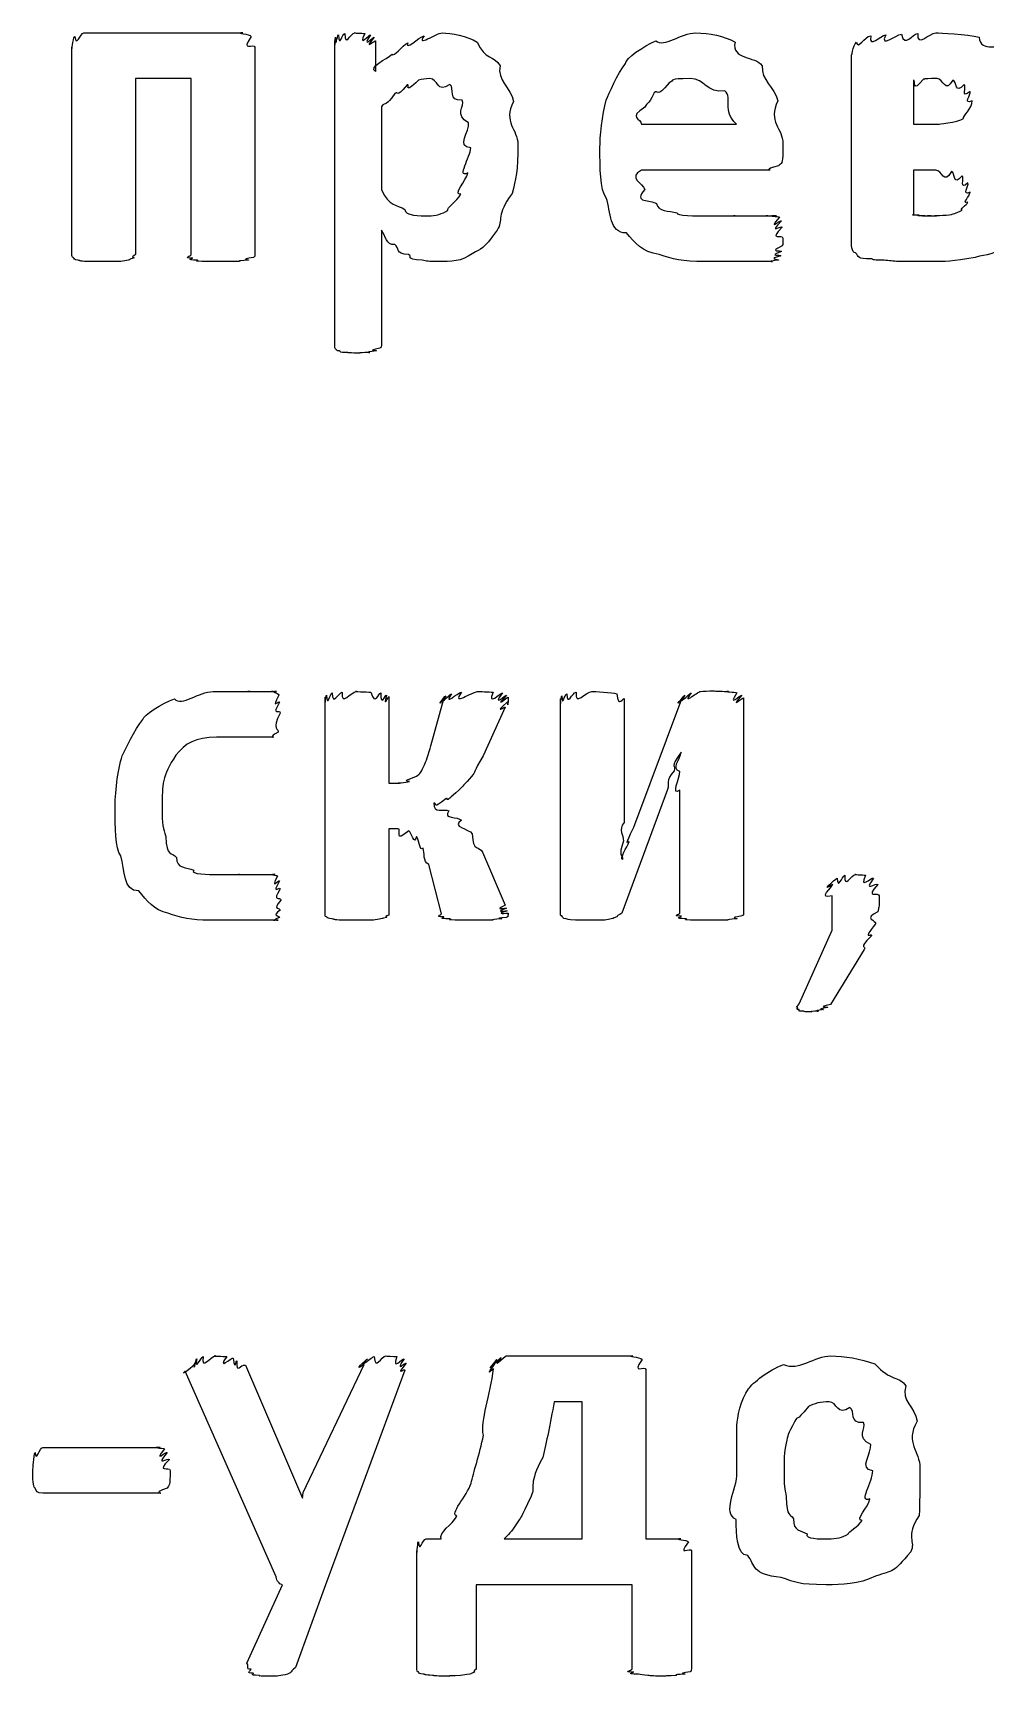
# Model space of a CAD drawing. Header units: millimetres. Extents: x 25 to 190, y 204 to 253.
# Drawn here: x 80.96 to 88.3, y 229.16 to 241.83 of the extents above; entities that cross this region are included whole.
import ezdxf

# ---------------------------------------------------------------- set-up
doc = ezdxf.new("R2010")
doc.units = ezdxf.units.MM
doc.layers.get('0').update_dxf_attribs({"linetype": 'CONTINUOUS'})

msp = doc.modelspace()

# ---------------------------------------------------------------- linework, layer by layer
at = {"color": 0}
for p, q in [((81.3523, 241.829), (82.5761, 241.829)), ((81.2588, 240.12), (81.2588, 241.719)), ((82.6699, 241.719), (82.6699, 240.12)), ((83.2873, 239.42), (83.2873, 241.768)), ((83.6013, 241.768), (83.6013, 241.531)), ((87.2698, 240.247), (87.2698, 241.647)), ((82.1792, 241.476), (81.7492, 241.476)), ((81.7492, 241.476), (81.7492, 240.12)), ((82.1792, 240.12), (82.1792, 241.476)), ((87.7492, 241.465), (87.7492, 241.124)), ((88.2015, 241.306), (88.2015, 241.306)), ((83.6454, 241.262), (83.6454, 240.622)), ((85.6506, 241.124), (86.3836, 241.124)), ((87.7492, 241.124), (87.9479, 241.124)), ((84.3347, 240.942), (84.3347, 240.942)), ((84.6984, 240.969), (84.6984, 240.969)), ((86.7421, 240.975), (86.7421, 240.914)), ((86.6373, 240.771), (85.6506, 240.771)), ((87.9203, 240.771), (87.7492, 240.771)), ((87.7492, 240.771), (87.7492, 240.429)), ((88.1849, 240.6), (88.1849, 240.6)), ((83.6454, 240.308), (83.6454, 239.42)), ((83.2115, 235.03), (83.2115, 236.706)), ((83.7022, 236.711), (83.7022, 236.044)), ((84.0274, 236.331), (84.1266, 236.694)), ((84.6007, 236.629), (84.4296, 236.254)), ((85.0265, 235.041), (85.0265, 236.694)), ((85.5169, 236.694), (85.5169, 235.741)), ((85.5998, 235.724), (85.9635, 236.694)), ((86.4376, 236.7), (86.4376, 235.041)), ((83.7022, 236.044), (83.7847, 236.044)), ((85.8531, 235.995), (85.5003, 235.041)), ((85.9469, 235.041), (85.9469, 235.989)), ((83.7738, 235.692), (83.7022, 235.692)), ((83.7022, 235.692), (83.7022, 235.024)), ((84.4243, 235.51), (84.6007, 235.102)), ((84.11, 235.035), (84.0109, 235.416)), ((82.871, 235.14), (82.871, 235.14)), ((87.1209, 234.909), (87.1209, 235.173)), ((87.4847, 235.173), (87.4847, 235.173)), ((84.6226, 235.03), (84.6226, 235.03)), ((86.8673, 234.341), (87.1209, 234.909)), ((87.3689, 234.76), (87.11, 234.335)), ((82.5969, 231.555), (83.0379, 230.529)), ((83.0432, 230.573), (83.512, 231.56)), ((84.6088, 231.626), (85.5846, 231.626)), ((85.6837, 231.521), (85.6837, 230.215)), ((82.834, 229.923), (82.1337, 231.51)), ((83.826, 231.516), (83.2143, 229.862)), ((85.193, 231.273), (84.9782, 231.273)), ((85.193, 230.215), (85.193, 231.273)), ((81.0355, 230.921), (81.9397, 230.921)), ((87.799, 230.761), (87.799, 230.761)), ((82.0166, 230.744), (82.0166, 230.744)), ((87.4353, 230.739), (87.4353, 230.739)), ((81.9397, 230.568), (81.0355, 230.568)), ((83.0379, 230.529), (83.0432, 230.573)), ((83.9914, 230.215), (84.1072, 230.215)), ((84.5922, 230.215), (85.193, 230.215)), ((85.6837, 230.215), (85.9536, 230.215)), ((83.9198, 229.217), (83.9198, 230.122)), ((86.0365, 230.122), (86.0365, 229.217)), ((82.6079, 229.256), (82.8834, 229.862)), ((83.2143, 229.862), (82.9829, 229.223)), ((85.5789, 229.862), (84.3774, 229.862)), ((84.3774, 229.862), (84.3774, 229.212)), ((85.5789, 229.212), (85.5789, 229.862))]:
    msp.add_line(p, q, dxfattribs=at)
for points in [[(81.2588, 241.719), (81.2588, 241.675), (81.2655, 241.782), (81.2807, 241.802)], [(81.2807, 241.802), (81.292, 241.711), (81.3223, 241.829), (81.3523, 241.829)], [(82.5761, 241.829), (82.5183, 241.829), (82.6273, 241.82), (82.6424, 241.802)], [(82.6424, 241.802), (82.5514, 241.675), (82.6699, 241.755), (82.6699, 241.719)], [(83.2873, 241.768), (83.2873, 241.686), (83.2887, 241.792), (83.2926, 241.796)], [(83.2926, 241.796), (83.294, 241.697), (83.3039, 241.808), (83.3148, 241.813)], [(83.3148, 241.813), (83.3205, 241.708), (83.3452, 241.824), (83.3646, 241.824)], [(83.3646, 241.824), (83.3603, 241.711), (83.4111, 241.829), (83.4415, 241.829)], [(83.4415, 241.829), (83.4224, 241.829), (83.4993, 241.826), (83.5187, 241.824)], [(83.5187, 241.824), (83.4595, 241.708), (83.5519, 241.82), (83.5628, 241.813)], [(83.5628, 241.813), (83.4856, 241.697), (83.5865, 241.803), (83.5903, 241.796)], [(83.5903, 241.796), (83.4969, 241.682), (83.6013, 241.779), (83.6013, 241.768)], [(83.8496, 241.752), (83.8232, 241.686), (83.935, 241.796), (83.9763, 241.807)], [(83.9763, 241.807), (83.9075, 241.711), (84.0659, 241.829), (84.1142, 241.829)], [(84.1142, 241.829), (84.1802, 241.829), (84.3097, 241.804), (84.3841, 241.758)], [(85.761, 241.768), (85.827, 241.711), (85.955, 241.829), (86.0697, 241.829)], [(86.0697, 241.829), (86.1755, 241.829), (86.2873, 241.804), (86.3727, 241.758)], [(87.3083, 241.758), (87.3206, 241.693), (87.3704, 241.803), (87.4187, 241.807)], [(87.4187, 241.807), (87.4049, 241.7), (87.4931, 241.813), (87.5344, 241.813)], [(87.5344, 241.813), (87.4861, 241.704), (87.6141, 241.818), (87.6558, 241.818)], [(87.6558, 241.818), (87.6847, 241.708), (87.7383, 241.824), (87.7824, 241.824)], [(87.7824, 241.824), (87.7729, 241.711), (87.872, 241.829), (87.9203, 241.829)], [(87.9203, 241.829), (87.9493, 241.829), (88.1599, 241.818), (88.2565, 241.796)], [(88.2565, 241.796), (88.2579, 241.671), (88.4301, 241.749), (88.4936, 241.713)], [(83.6013, 241.531), (83.541, 241.565), (83.687, 241.627), (83.7283, 241.664)], [(83.7283, 241.664), (83.7392, 241.638), (83.808, 241.73), (83.8496, 241.752)], [(84.3841, 241.758), (84.4448, 241.62), (84.5164, 241.653), (84.5605, 241.576)], [(85.5292, 241.592), (85.5253, 241.631), (85.6686, 241.727), (85.761, 241.768)], [(86.3727, 241.758), (86.3452, 241.62), (86.5269, 241.653), (86.5822, 241.576)], [(87.2698, 241.647), (87.2698, 241.638), (87.2822, 241.731), (87.3083, 241.758)], [(84.5605, 241.576), (84.5358, 241.465), (84.6434, 241.406), (84.6653, 241.3)], [(85.3803, 241.311), (85.3997, 241.358), (85.4661, 241.515), (85.5292, 241.592)], [(86.5822, 241.576), (86.5724, 241.465), (86.6771, 241.408), (86.7033, 241.306)], [(83.844, 241.427), (83.7463, 241.311), (83.7833, 241.39), (83.7501, 241.361)], [(83.9322, 241.465), (83.8055, 241.344), (83.8729, 241.445), (83.844, 241.427)], [(84.0204, 241.476), (83.9819, 241.476), (83.9611, 241.472), (83.9322, 241.465)], [(84.1745, 241.432), (84.0726, 241.358), (84.0825, 241.476), (84.0204, 241.476)], [(84.2684, 241.311), (84.1541, 241.3), (84.2148, 241.402), (84.1745, 241.432)], [(85.8654, 241.443), (85.761, 241.318), (85.7829, 241.399), (85.7497, 241.366)], [(86.0256, 241.476), (85.8516, 241.476), (85.9123, 241.465), (85.8654, 241.443)], [(86.2954, 241.383), (86.1494, 241.358), (86.1466, 241.476), (86.0256, 241.476)], [(87.8265, 241.471), (87.7288, 241.355), (87.7715, 241.468), (87.7492, 241.465)], [(87.9313, 241.476), (87.7905, 241.476), (87.8597, 241.474), (87.8265, 241.471)], [(88.0526, 241.465), (87.9934, 241.358), (87.9782, 241.476), (87.9313, 241.476)], [(88.1408, 241.432), (88.0636, 241.344), (88.0883, 241.457), (88.0526, 241.465)], [(88.1849, 241.377), (88.1077, 241.314), (88.1627, 241.417), (88.1408, 241.432)], [(83.7501, 241.361), (83.6799, 241.256), (83.6814, 241.301), (83.6454, 241.262)], [(84.3181, 241.135), (84.2024, 241.197), (84.2931, 241.259), (84.2684, 241.311)], [(84.6653, 241.3), (84.5799, 241.137), (84.6984, 241.087), (84.6984, 240.969)], [(85.3309, 240.942), (85.3309, 241.02), (85.3475, 241.201), (85.3803, 241.311)], [(85.7497, 241.366), (85.6975, 241.256), (85.6961, 241.3), (85.6781, 241.256)], [(86.3836, 241.124), (86.2707, 241.234), (86.3575, 241.319), (86.2954, 241.383)], [(86.7033, 241.306), (86.6235, 241.142), (86.7421, 241.092), (86.7421, 240.975)], [(88.2015, 241.306), (88.1257, 241.27), (88.1959, 241.355), (88.1849, 241.377)], [(88.1352, 241.168), (88.1257, 241.186), (88.2015, 241.246), (88.2015, 241.306)], [(85.6781, 241.256), (85.543, 241.171), (85.6506, 241.171), (85.6506, 241.124)], [(87.9479, 241.124), (87.9203, 241.124), (88.0911, 241.137), (88.1352, 241.168)], [(84.3347, 240.942), (84.22, 240.95), (84.3291, 241.071), (84.3181, 241.135)], [(84.3125, 240.749), (84.22, 240.701), (84.3347, 240.876), (84.3347, 240.942)], [(84.6984, 240.969), (84.6984, 240.763), (84.6832, 240.702), (84.6543, 240.589)], [(85.3803, 240.556), (85.3309, 240.619), (85.3309, 240.794), (85.3309, 240.942)], [(86.7421, 240.914), (86.7421, 240.815), (86.7311, 240.826), (86.7089, 240.804)], [(85.6506, 240.771), (85.543, 240.716), (85.659, 240.666), (85.6781, 240.622)], [(86.7089, 240.804), (86.5794, 240.771), (86.662, 240.771), (86.6373, 240.771)], [(88.0413, 240.76), (87.9863, 240.652), (87.9669, 240.771), (87.9203, 240.771)], [(84.2574, 240.584), (84.1939, 240.579), (84.3015, 240.69), (84.3125, 240.749)], [(88.1242, 240.727), (88.0526, 240.639), (88.0745, 240.751), (88.0413, 240.76)], [(88.1683, 240.672), (88.0967, 240.608), (88.1461, 240.712), (88.1242, 240.727)], [(88.1849, 240.6), (88.1144, 240.568), (88.1793, 240.652), (88.1683, 240.672)], [(83.6454, 240.622), (83.7061, 240.487), (83.7681, 240.503), (83.8274, 240.468)], [(84.1583, 240.462), (84.1431, 240.476), (84.2313, 240.531), (84.2574, 240.584)], [(84.6543, 240.589), (84.5249, 240.421), (84.5894, 240.385), (84.5386, 240.308)], [(85.5349, 240.286), (85.3997, 240.286), (85.4163, 240.448), (85.3803, 240.556)], [(85.6781, 240.622), (85.5804, 240.513), (85.725, 240.545), (85.7663, 240.512)], [(88.1242, 240.462), (88.0967, 240.465), (88.1599, 240.501), (88.1683, 240.523)], [(88.1683, 240.523), (88.1144, 240.509), (88.1849, 240.57), (88.1849, 240.6)], [(83.8274, 240.468), (83.8232, 240.418), (83.9459, 240.418), (84.0094, 240.418)], [(84.0094, 240.418), (84.0617, 240.418), (84.1167, 240.432), (84.1583, 240.462)], [(85.7663, 240.512), (85.7786, 240.451), (85.8601, 240.458), (85.9261, 240.44)], [(85.9261, 240.44), (85.9109, 240.418), (86.0721, 240.418), (86.1688, 240.418)], [(86.1688, 240.418), (86.202, 240.418), (86.3134, 240.418), (86.3727, 240.418)], [(86.3727, 240.418), (86.3191, 240.418), (86.4803, 240.418), (86.5216, 240.418)], [(86.5216, 240.418), (86.5216, 240.418), (86.5999, 240.418), (86.6263, 240.418)], [(86.6263, 240.418), (86.5766, 240.418), (86.6771, 240.418), (86.6923, 240.418)], [(86.6923, 240.418), (86.6013, 240.418), (86.7103, 240.414), (86.7145, 240.407)], [(86.7145, 240.407), (86.6126, 240.289), (86.7269, 240.393), (86.7311, 240.38)], [(87.7492, 240.429), (87.7217, 240.425), (87.7782, 240.426), (87.7933, 240.424)], [(87.7933, 240.424), (87.7507, 240.421), (87.8223, 240.421), (87.8374, 240.418)], [(87.8374, 240.418), (87.7796, 240.418), (87.8664, 240.418), (87.8815, 240.418)], [(87.8815, 240.418), (87.8099, 240.418), (87.9105, 240.418), (87.9256, 240.418)], [(87.9256, 240.418), (87.8678, 240.418), (88.0085, 240.421), (88.0413, 240.429)], [(88.0413, 240.429), (88.0526, 240.432), (88.102, 240.447), (88.1242, 240.462)], [(83.7501, 240.198), (83.6799, 240.187), (83.6814, 240.266), (83.6454, 240.308)], [(84.5386, 240.308), (84.4229, 240.149), (84.4229, 240.17), (84.3456, 240.126)], [(85.7885, 240.12), (85.6534, 240.138), (85.6036, 240.211), (85.5349, 240.286)], [(86.7311, 240.38), (86.6207, 240.264), (86.7364, 240.352), (86.7364, 240.33)], [(86.7364, 240.33), (86.6235, 240.22), (86.7421, 240.28), (86.7421, 240.247)], [(83.8549, 240.12), (83.7501, 240.123), (83.7861, 240.167), (83.7501, 240.198)], [(86.7311, 240.143), (86.6165, 240.105), (86.7283, 240.12), (86.7255, 240.109)], [(86.7364, 240.187), (86.6207, 240.132), (86.7336, 240.156), (86.7311, 240.143)], [(86.7421, 240.247), (86.7421, 240.164), (86.7392, 240.205), (86.7364, 240.187)], [(87.303, 240.132), (87.2698, 240.134), (87.2698, 240.195), (87.2698, 240.247)], [(88.477, 240.203), (88.3613, 240.112), (88.3253, 240.123), (88.2234, 240.098)], [(81.2698, 240.098), (81.2588, 240.094), (81.2588, 240.112), (81.2588, 240.12)], [(81.3082, 240.076), (81.2726, 240.079), (81.2768, 240.09), (81.2698, 240.098)], [(81.3802, 240.065), (81.3096, 240.068), (81.3262, 240.072), (81.3082, 240.076)], [(81.5012, 240.065), (81.3717, 240.065), (81.413, 240.065), (81.3802, 240.065)], [(81.6169, 240.065), (81.5855, 240.065), (81.5481, 240.065), (81.5012, 240.065)], [(81.6942, 240.076), (81.6472, 240.068), (81.6501, 240.068), (81.6169, 240.065)], [(81.7383, 240.093), (81.6889, 240.079), (81.7164, 240.083), (81.6942, 240.076)], [(81.7492, 240.12), (81.7026, 240.09), (81.7453, 240.1), (81.7383, 240.093)], [(82.1902, 240.093), (82.1076, 240.09), (82.1792, 240.109), (82.1792, 240.12)], [(82.229, 240.076), (82.1214, 240.079), (82.1972, 240.089), (82.1902, 240.093)], [(82.3062, 240.065), (82.1588, 240.068), (82.247, 240.072), (82.229, 240.076)], [(82.4272, 240.065), (82.3419, 240.065), (82.339, 240.065), (82.3062, 240.065)], [(82.5429, 240.065), (82.4385, 240.065), (82.4742, 240.065), (82.4272, 240.065)], [(82.6202, 240.076), (82.5003, 240.068), (82.5761, 240.068), (82.5429, 240.065)], [(82.659, 240.098), (82.5377, 240.079), (82.6382, 240.083), (82.6202, 240.076)], [(82.6699, 240.12), (82.6699, 240.094), (82.6657, 240.105), (82.659, 240.098)], [(83.9597, 240.076), (83.8193, 240.083), (83.8909, 240.101), (83.8549, 240.12)], [(84.0811, 240.065), (84.0066, 240.065), (83.9957, 240.068), (83.9597, 240.076)], [(84.3456, 240.126), (84.2684, 240.065), (84.1802, 240.065), (84.0811, 240.065)], [(86.1356, 240.065), (85.9702, 240.065), (85.8876, 240.083), (85.7885, 240.12)], [(86.3505, 240.065), (86.1797, 240.065), (86.2129, 240.065), (86.1356, 240.065)], [(86.5269, 240.065), (86.4291, 240.065), (86.4168, 240.065), (86.3505, 240.065)], [(86.6539, 240.065), (86.5325, 240.065), (86.578, 240.065), (86.5269, 240.065)], [(86.7089, 240.076), (86.5988, 240.065), (86.687, 240.065), (86.6539, 240.065)], [(86.7255, 240.109), (86.6098, 240.083), (86.716, 240.087), (86.7089, 240.076)], [(87.4187, 240.087), (87.3167, 240.083), (87.3277, 240.105), (87.303, 240.132)], [(87.5235, 240.076), (87.4049, 240.076), (87.4543, 240.083), (87.4187, 240.087)], [(87.6335, 240.065), (87.5923, 240.068), (87.5591, 240.072), (87.5235, 240.076)], [(87.7492, 240.065), (87.6695, 240.065), (87.6734, 240.065), (87.6335, 240.065)], [(87.8706, 240.065), (87.7464, 240.065), (87.7895, 240.065), (87.7492, 240.065)], [(88.2234, 240.098), (88.0413, 240.065), (88.0057, 240.065), (87.8706, 240.065)], [(83.2926, 239.393), (83.2873, 239.39), (83.2873, 239.409), (83.2873, 239.42)], [(83.3205, 239.376), (83.2982, 239.375), (83.2997, 239.386), (83.2926, 239.393)], [(83.3755, 239.365), (83.3229, 239.364), (83.3342, 239.369), (83.3205, 239.376)], [(83.6069, 239.376), (83.4884, 239.364), (83.5766, 239.365), (83.5519, 239.365)], [(83.6344, 239.398), (83.5145, 239.375), (83.6207, 239.381), (83.6069, 239.376)], [(83.6454, 239.42), (83.6429, 239.393), (83.6415, 239.407), (83.6344, 239.398)], [(83.4637, 239.36), (83.3713, 239.36), (83.4002, 239.363), (83.3755, 239.365)], [(83.5519, 239.365), (83.4415, 239.36), (83.4993, 239.36), (83.4637, 239.36)], [(82.0498, 236.694), (82.1062, 236.631), (82.2399, 236.75), (82.3475, 236.75)], [(82.3475, 236.75), (82.3817, 236.75), (82.448, 236.75), (82.4964, 236.75)], [(82.4964, 236.75), (82.4812, 236.75), (82.5927, 236.75), (82.634, 236.75)], [(82.634, 236.75), (82.5623, 236.75), (82.7112, 236.75), (82.7444, 236.75)], [(82.7444, 236.75), (82.7458, 236.75), (82.7994, 236.75), (82.8104, 236.75)], [(82.8104, 236.75), (82.7719, 236.75), (82.834, 236.75), (82.8379, 236.75)], [(82.8379, 236.75), (82.7828, 236.75), (82.8506, 236.74), (82.8544, 236.722)], [(82.8544, 236.722), (82.7899, 236.598), (82.8601, 236.689), (82.8601, 236.667)], [(83.2115, 236.706), (83.2115, 236.609), (83.2143, 236.718), (83.2224, 236.722)], [(83.2224, 236.722), (83.2294, 236.62), (83.2474, 236.735), (83.2665, 236.739)], [(83.2665, 236.739), (83.2693, 236.629), (83.3134, 236.744), (83.3438, 236.744)], [(83.3438, 236.744), (83.3328, 236.631), (83.4125, 236.75), (83.4542, 236.75)], [(83.4542, 236.75), (83.4168, 236.75), (83.5339, 236.747), (83.5642, 236.744)], [(83.5642, 236.744), (83.5974, 236.629), (83.6221, 236.741), (83.6415, 236.739)], [(83.6415, 236.739), (83.6373, 236.62), (83.6771, 236.729), (83.6856, 236.722)], [(83.6856, 236.722), (83.6553, 236.609), (83.7022, 236.714), (83.7022, 236.711)], [(84.1266, 236.694), (84.0564, 236.606), (84.1319, 236.712), (84.1431, 236.717)], [(84.1431, 236.717), (84.0782, 236.618), (84.1678, 236.729), (84.1872, 236.733)], [(84.1872, 236.733), (84.1181, 236.629), (84.2338, 236.744), (84.2641, 236.744)], [(84.2641, 236.744), (84.1816, 236.631), (84.3414, 236.75), (84.3964, 236.75)], [(84.3964, 236.75), (84.3979, 236.75), (84.4765, 236.747), (84.5069, 236.744)], [(84.5069, 236.744), (84.4599, 236.629), (84.5633, 236.741), (84.5785, 236.739)], [(84.5785, 236.739), (84.4931, 236.62), (84.6074, 236.729), (84.6116, 236.722)], [(84.6116, 236.722), (84.504, 236.609), (84.6226, 236.712), (84.6226, 236.706)], [(85.0265, 236.694), (85.0265, 236.602), (85.029, 236.708), (85.0374, 236.717)], [(85.0374, 236.717), (85.0403, 236.618), (85.0565, 236.729), (85.0759, 236.733)], [(85.0759, 236.733), (85.0773, 236.629), (85.1172, 236.744), (85.1475, 236.744)], [(85.1475, 236.744), (85.1394, 236.631), (85.2205, 236.75), (85.2689, 236.75)], [(85.2689, 236.75), (85.2826, 236.75), (85.4287, 236.744), (85.4618, 236.733)], [(85.4618, 236.733), (85.4699, 236.613), (85.5169, 236.712), (85.5169, 236.694)], [(85.9635, 236.694), (85.889, 236.606), (85.9744, 236.714), (85.9854, 236.722)], [(85.9854, 236.722), (85.9151, 236.62), (86.0157, 236.735), (86.0351, 236.739)], [(86.0351, 236.739), (85.955, 236.631), (86.0806, 236.75), (86.1067, 236.75)], [(86.1067, 236.75), (86.1247, 236.752), (86.1674, 236.755), (86.2115, 236.755)], [(86.2115, 236.755), (86.2129, 236.752), (86.2912, 236.752), (86.3215, 236.75)], [(86.3215, 236.75), (86.2722, 236.75), (86.3727, 236.746), (86.3879, 236.739)], [(86.3879, 236.739), (86.3053, 236.62), (86.4182, 236.729), (86.4263, 236.722)], [(86.4263, 236.722), (86.3191, 236.606), (86.4376, 236.707), (86.4376, 236.7)], [(81.8074, 236.535), (81.8046, 236.562), (81.9573, 236.662), (82.0498, 236.694)], [(82.8601, 236.667), (82.7938, 236.554), (82.8657, 236.618), (82.8657, 236.584)], [(84.6169, 236.667), (84.4973, 236.565), (84.6074, 236.642), (84.6007, 236.629)], [(84.6226, 236.706), (84.6226, 236.591), (84.6197, 236.681), (84.6169, 236.667)], [(81.6472, 236.254), (81.6695, 236.298), (81.7411, 236.46), (81.8074, 236.535)], [(82.8657, 236.584), (82.7938, 236.452), (82.8601, 236.464), (82.8492, 236.436)], [(82.375, 236.397), (82.2124, 236.397), (82.1337, 236.35), (82.0607, 236.259)], [(82.5458, 236.397), (82.4149, 236.397), (82.441, 236.397), (82.375, 236.397)], [(82.6671, 236.397), (82.6287, 236.397), (82.5927, 236.397), (82.5458, 236.397)], [(82.7553, 236.397), (82.6975, 236.397), (82.7031, 236.397), (82.6671, 236.397)], [(82.8104, 236.397), (82.7416, 236.397), (82.7775, 236.397), (82.7553, 236.397)], [(82.8492, 236.436), (82.7719, 236.397), (82.8241, 236.397), (82.8104, 236.397)], [(81.5922, 235.846), (81.5922, 235.956), (81.6102, 236.143), (81.6472, 236.254)], [(82.0607, 236.259), (81.952, 236.095), (81.9559, 236.034), (81.9559, 235.862)], [(83.9833, 236.198), (83.9791, 236.183), (84.0161, 236.279), (84.0274, 236.331)], [(84.4296, 236.254), (84.3499, 236.121), (84.3746, 236.138), (84.3414, 236.094)], [(85.9578, 236.281), (85.8643, 236.154), (85.9208, 236.185), (85.9028, 236.138)], [(85.9469, 236.133), (85.8781, 236.154), (85.9536, 236.233), (85.9578, 236.281)], [(83.862, 236.055), (83.7875, 236.062), (83.9089, 236.083), (83.928, 236.105)], [(83.928, 236.105), (83.9459, 236.11), (83.9682, 236.161), (83.9833, 236.198)], [(84.3414, 236.094), (84.2836, 236.036), (84.2754, 236.018), (84.2423, 235.989)], [(85.9028, 236.138), (85.8312, 236.058), (85.8711, 236.041), (85.8531, 235.995)], [(85.9469, 235.989), (85.8753, 235.937), (85.9469, 236.084), (85.9469, 236.133)], [(83.7847, 236.044), (83.7406, 236.044), (83.8398, 236.047), (83.862, 236.055)], [(84.2423, 235.989), (84.1043, 235.864), (84.1788, 235.941), (84.1431, 235.923)], [(81.6363, 235.482), (81.5922, 235.54), (81.5922, 235.709), (81.5922, 235.846)], [(81.9559, 235.862), (81.952, 235.716), (81.9644, 235.697), (81.9838, 235.631)], [(84.1431, 235.923), (84.0341, 235.831), (84.0782, 235.897), (84.0493, 235.89)], [(84.0493, 235.89), (84.0451, 235.804), (84.128, 235.851), (84.165, 235.829)], [(84.165, 235.829), (84.1181, 235.765), (84.2338, 235.786), (84.2641, 235.758)], [(84.2641, 235.758), (84.1774, 235.705), (84.3209, 235.693), (84.347, 235.653)], [(85.5169, 235.741), (85.4699, 235.676), (85.514, 235.645), (85.5116, 235.598)], [(85.5557, 235.592), (85.5116, 235.551), (85.5846, 235.68), (85.5998, 235.724)], [(81.9838, 235.631), (81.9891, 235.471), (82.0289, 235.515), (82.0663, 235.471)], [(83.8563, 235.675), (83.7364, 235.573), (83.8069, 235.692), (83.7738, 235.692)], [(83.917, 235.631), (83.8976, 235.555), (83.8786, 235.666), (83.8563, 235.675)], [(83.9668, 235.543), (83.9392, 235.511), (83.9392, 235.609), (83.917, 235.631)], [(84.347, 235.653), (84.3499, 235.507), (84.4021, 235.565), (84.4243, 235.51)], [(85.5116, 235.598), (85.4675, 235.463), (85.5087, 235.501), (85.5059, 235.454)], [(85.5059, 235.454), (85.4812, 235.463), (85.5405, 235.548), (85.5557, 235.592)], [(81.7742, 235.212), (81.6543, 235.209), (81.6695, 235.374), (81.6363, 235.482)], [(82.0663, 235.471), (82.0621, 235.383), (82.1461, 235.394), (82.1986, 235.372)], [(84.0109, 235.416), (83.9639, 235.438), (83.9805, 235.505), (83.9668, 235.543)], [(82.1986, 235.372), (82.1683, 235.339), (82.3143, 235.339), (82.3807, 235.339)], [(82.3807, 235.339), (82.4191, 235.339), (82.5031, 235.339), (82.5514, 235.339)], [(82.5514, 235.339), (82.514, 235.339), (82.641, 235.339), (82.6781, 235.339)], [(82.6781, 235.339), (82.7056, 235.339), (82.7444, 235.339), (82.7663, 235.339)], [(82.7663, 235.339), (82.7525, 235.339), (82.8118, 235.339), (82.8269, 235.339)], [(82.8269, 235.339), (82.7747, 235.339), (82.8393, 235.335), (82.8435, 235.327)], [(82.8435, 235.327), (82.7857, 235.206), (82.8559, 235.307), (82.8601, 235.289)], [(87.1594, 235.311), (87.1679, 235.213), (87.1982, 235.329), (87.2201, 235.333)], [(87.2201, 235.333), (87.212, 235.22), (87.2698, 235.339), (87.303, 235.339)], [(87.303, 235.339), (87.2755, 235.339), (87.358, 235.336), (87.3799, 235.333)], [(87.3799, 235.333), (87.322, 235.213), (87.4254, 235.322), (87.4406, 235.311)], [(82, 235.041), (81.8928, 235.063), (81.8363, 235.137), (81.7742, 235.212)], [(82.8601, 235.289), (82.7938, 235.173), (82.8657, 235.253), (82.8657, 235.228)], [(82.8657, 235.228), (82.7966, 235.121), (82.871, 235.173), (82.871, 235.14)], [(87.1209, 235.173), (87.0066, 235.147), (87.1224, 235.239), (87.1266, 235.262)], [(87.1266, 235.262), (87.0176, 235.191), (87.1442, 235.3), (87.1594, 235.311)], [(87.4406, 235.311), (87.3524, 235.191), (87.4656, 235.283), (87.4737, 235.262)], [(87.4737, 235.262), (87.3661, 235.147), (87.4847, 235.209), (87.4847, 235.173)], [(82.871, 235.14), (82.7966, 235.059), (82.8682, 235.085), (82.8657, 235.063)], [(84.6007, 235.102), (84.4973, 235.055), (84.6116, 235.087), (84.6116, 235.079)], [(84.6116, 235.079), (84.5012, 235.041), (84.6169, 235.064), (84.6169, 235.058)], [(87.4847, 235.173), (87.4847, 235.066), (87.4808, 235.088), (87.4737, 235.052)], [(82.3143, 234.986), (82.1902, 234.986), (82.091, 235.004), (82, 235.041)], [(82.4742, 234.986), (82.3641, 234.986), (82.3694, 234.986), (82.3143, 234.986)], [(82.623, 234.986), (82.4699, 234.986), (82.5292, 234.986), (82.4742, 234.986)], [(82.7444, 234.986), (82.6795, 234.986), (82.6699, 234.986), (82.623, 234.986)], [(82.8216, 234.986), (82.7497, 234.986), (82.78, 234.986), (82.7444, 234.986)], [(82.8492, 234.986), (82.7786, 234.986), (82.8354, 234.986), (82.8216, 234.986)], [(82.8601, 235.008), (82.7899, 234.986), (82.8559, 234.986), (82.8492, 234.986)], [(82.8657, 235.063), (82.7938, 235.015), (82.8629, 235.022), (82.8601, 235.008)], [(83.2224, 235.013), (83.2115, 235.011), (83.2115, 235.026), (83.2115, 235.03)], [(83.2665, 234.997), (83.2294, 234.997), (83.2337, 235.005), (83.2224, 235.013)], [(83.3438, 234.986), (83.2693, 234.988), (83.2887, 234.993), (83.2665, 234.997)], [(83.4542, 234.986), (83.3328, 234.986), (83.3769, 234.986), (83.3438, 234.986)], [(83.5642, 234.986), (83.5339, 234.986), (83.4983, 234.986), (83.4542, 234.986)], [(83.6415, 234.997), (83.5974, 234.988), (83.5974, 234.988), (83.5642, 234.986)], [(83.6856, 235.008), (83.6373, 234.997), (83.6634, 235), (83.6415, 234.997)], [(83.7022, 235.024), (83.6553, 235.008), (83.6965, 235.015), (83.6856, 235.008)], [(84.1266, 235.013), (84.0451, 235.011), (84.11, 235.027), (84.11, 235.035)], [(84.176, 234.997), (84.0673, 234.997), (84.1375, 235.005), (84.1266, 235.013)], [(84.2589, 234.986), (84.1114, 234.988), (84.1982, 234.993), (84.176, 234.997)], [(84.3911, 234.986), (84.2945, 234.986), (84.292, 234.986), (84.2589, 234.986)], [(84.5012, 234.986), (84.394, 234.986), (84.4352, 234.986), (84.3911, 234.986)], [(84.5728, 234.997), (84.4532, 234.988), (84.5301, 234.988), (84.5012, 234.986)], [(84.6116, 235.008), (84.4903, 234.997), (84.5908, 235), (84.5728, 234.997)], [(84.6169, 235.058), (84.504, 235.026), (84.6226, 235.044), (84.6226, 235.041)], [(84.6226, 235.03), (84.6226, 235.008), (84.6183, 235.015), (84.6116, 235.008)], [(84.6226, 235.041), (84.6226, 235.019), (84.6226, 235.033), (84.6226, 235.03)], [(85.0374, 235.019), (85.0265, 235.015), (85.0265, 235.033), (85.0265, 235.041)], [(85.0706, 234.997), (85.0403, 235), (85.0441, 235.011), (85.0374, 235.019)], [(85.1422, 234.986), (85.0731, 234.988), (85.0882, 234.993), (85.0706, 234.997)], [(85.2523, 234.986), (85.1323, 234.986), (85.1711, 234.986), (85.1422, 234.986)], [(85.3514, 234.986), (85.2166, 234.986), (85.2921, 234.986), (85.2523, 234.986)], [(85.4177, 234.997), (85.386, 234.988), (85.3765, 234.988), (85.3514, 234.986)], [(85.4618, 235.013), (85.4234, 234.997), (85.4357, 235), (85.4177, 234.997)], [(85.5003, 235.041), (85.4452, 235.011), (85.4728, 235.02), (85.4618, 235.013)], [(85.9578, 235.019), (85.8753, 235.015), (85.9469, 235.033), (85.9469, 235.041)], [(85.9966, 234.997), (85.889, 235), (85.9649, 235.011), (85.9578, 235.019)], [(86.0735, 234.986), (85.9303, 234.988), (86.0185, 234.993), (85.9966, 234.997)], [(86.1949, 234.986), (86.1095, 234.986), (86.1067, 234.986), (86.0735, 234.986)], [(86.3106, 234.986), (86.2058, 234.986), (86.2418, 234.986), (86.1949, 234.986)], [(86.3879, 234.997), (86.2679, 234.988), (86.3438, 234.988), (86.3106, 234.986)], [(86.4263, 235.019), (86.3053, 235), (86.4059, 235.004), (86.3879, 234.997)], [(86.4376, 235.041), (86.4376, 235.015), (86.4334, 235.026), (86.4263, 235.019)], [(87.4571, 234.958), (87.3414, 234.818), (87.4377, 234.895), (87.424, 234.865)], [(87.4737, 235.052), (87.3552, 234.997), (87.4642, 234.987), (87.4571, 234.958)], [(87.424, 234.865), (87.3111, 234.754), (87.3912, 234.797), (87.3689, 234.76)], [(86.8564, 234.313), (86.8303, 234.311), (86.8592, 234.33), (86.8673, 234.341)], [(86.8673, 234.297), (86.8345, 234.296), (86.8592, 234.307), (86.8564, 234.313)], [(87.0878, 234.313), (86.9777, 234.296), (87.0687, 234.301), (87.055, 234.297)], [(87.11, 234.335), (86.9915, 234.311), (87.0948, 234.322), (87.0878, 234.313)], [(86.9005, 234.286), (86.8454, 234.284), (86.8743, 234.29), (86.8673, 234.297)], [(86.9555, 234.28), (86.8743, 234.28), (86.9142, 234.283), (86.9005, 234.286)], [(87.0162, 234.286), (86.9227, 234.28), (86.9805, 234.28), (86.9555, 234.28)], [(87.055, 234.297), (86.9516, 234.284), (87.0299, 234.286), (87.0162, 234.286)], [(82.1337, 231.51), (82.072, 231.457), (82.211, 231.556), (82.211, 231.571)], [(82.211, 231.571), (82.1891, 231.486), (82.2138, 231.596), (82.2219, 231.604)], [(82.2219, 231.604), (82.2067, 231.501), (82.2494, 231.617), (82.2717, 231.621)], [(82.2717, 231.621), (82.2551, 231.508), (82.3281, 231.626), (82.3655, 231.626)], [(82.3655, 231.626), (82.3281, 231.626), (82.4315, 231.623), (82.4537, 231.621)], [(82.4537, 231.621), (82.3722, 231.505), (82.4921, 231.617), (82.5031, 231.61)], [(82.5031, 231.61), (82.5154, 231.494), (82.5267, 231.599), (82.5306, 231.588)], [(82.5306, 231.588), (82.5267, 231.474), (82.5595, 231.568), (82.5969, 231.555)], [(83.512, 231.56), (83.4154, 231.49), (83.5283, 231.6), (83.5395, 231.604)], [(83.5395, 231.604), (83.4376, 231.501), (83.5671, 231.617), (83.5889, 231.621)], [(83.5889, 231.621), (83.6002, 231.508), (83.6415, 231.626), (83.6828, 231.626)], [(83.6828, 231.626), (83.6732, 231.626), (83.7434, 231.623), (83.7653, 231.621)], [(83.7653, 231.621), (83.7212, 231.501), (83.8094, 231.611), (83.8207, 231.604)], [(83.8207, 231.604), (83.7434, 231.486), (83.8369, 231.585), (83.8369, 231.571)], [(83.8369, 231.571), (83.7434, 231.457), (83.8331, 231.538), (83.826, 231.516)], [(84.4324, 231.014), (84.4077, 231.126), (84.4875, 231.328), (84.5097, 231.527)], [(84.5097, 231.527), (84.4338, 231.457), (84.5164, 231.555), (84.5206, 231.565)], [(84.5206, 231.565), (84.4405, 231.483), (84.5287, 231.59), (84.5372, 231.599)], [(84.5372, 231.599), (84.4599, 231.497), (84.5591, 231.611), (84.5704, 231.615)], [(84.5704, 231.615), (84.4822, 231.508), (84.5936, 231.626), (84.6088, 231.626)], [(85.5846, 231.626), (85.5292, 231.626), (85.6368, 231.617), (85.6562, 231.599)], [(85.6562, 231.599), (85.5652, 231.474), (85.6837, 231.557), (85.6837, 231.521)], [(86.4761, 231.372), (86.5092, 231.419), (86.6278, 231.516), (86.7463, 231.56)], [(86.7463, 231.56), (86.8645, 231.508), (86.9887, 231.626), (87.11, 231.626)], [(87.11, 231.626), (87.2172, 231.626), (87.3372, 231.606), (87.4518, 231.565)], [(87.4518, 231.565), (87.5676, 231.43), (87.6473, 231.472), (87.6886, 231.395)], [(87.6886, 231.395), (87.6515, 231.28), (87.7616, 231.231), (87.7768, 231.124)], [(84.9782, 231.273), (84.9478, 231.104), (84.9189, 230.96), (84.89, 230.843)], [(86.3879, 231.092), (86.3879, 231.144), (86.4168, 231.296), (86.4761, 231.372)], [(87.0991, 231.273), (87.0342, 231.273), (86.983, 231.26), (86.9389, 231.235)], [(87.2589, 231.229), (87.1594, 231.155), (87.1608, 231.273), (87.0991, 231.273)], [(86.9389, 231.235), (86.8317, 231.104), (86.8634, 231.171), (86.8345, 231.124)], [(87.3637, 231.114), (87.2476, 231.1), (87.303, 231.203), (87.2589, 231.229)], [(84.3386, 230.645), (84.3523, 230.722), (84.4063, 230.871), (84.4324, 231.014)], [(86.3879, 230.728), (86.3879, 230.806), (86.3879, 230.981), (86.3879, 231.092)], [(86.8345, 231.124), (86.7738, 231.009), (86.7819, 231.02), (86.7682, 230.954)], [(87.4187, 230.943), (87.2987, 231.001), (87.3883, 231.065), (87.3637, 231.114)], [(87.7768, 231.124), (87.6804, 230.949), (87.799, 230.896), (87.799, 230.761)], [(80.9748, 230.882), (80.9833, 230.802), (81.0094, 230.921), (81.0355, 230.921)], [(81.9397, 230.921), (81.8582, 230.921), (81.9616, 230.916), (81.9725, 230.91)], [(81.9725, 230.91), (81.8804, 230.791), (81.9905, 230.896), (81.9947, 230.882)], [(86.7682, 230.954), (86.7473, 230.879), (86.7516, 230.823), (86.7516, 230.75)], [(87.4353, 230.739), (87.3206, 230.755), (87.4296, 230.879), (87.4187, 230.943)], [(80.9583, 230.744), (80.9583, 230.751), (80.9639, 230.856), (80.9748, 230.882)], [(81.9947, 230.882), (81.8914, 230.762), (82.0071, 230.849), (82.0113, 230.827)], [(82.0113, 230.827), (81.8981, 230.718), (82.0166, 230.777), (82.0166, 230.744)], [(84.89, 230.843), (84.7757, 230.634), (84.8349, 230.626), (84.8018, 230.546)], [(87.799, 230.761), (87.799, 230.564), (87.7962, 230.507), (87.7933, 230.397)], [(80.9748, 230.607), (80.9583, 230.619), (80.9583, 230.678), (80.9583, 230.744)], [(82.0166, 230.744), (82.0166, 230.619), (82.0085, 230.631), (81.9947, 230.607)], [(84.2285, 230.391), (84.165, 230.402), (84.3058, 230.546), (84.3386, 230.645)], [(86.3822, 230.364), (86.2693, 230.42), (86.3879, 230.591), (86.3879, 230.728)], [(86.7516, 230.75), (86.7473, 230.615), (86.7572, 230.607), (86.7682, 230.54)], [(87.413, 230.524), (87.3206, 230.487), (87.4353, 230.662), (87.4353, 230.739)], [(81.0355, 230.568), (80.9833, 230.568), (80.9886, 230.58), (80.9748, 230.607)], [(81.9947, 230.607), (81.8734, 230.568), (81.9644, 230.568), (81.9397, 230.568)], [(84.8018, 230.546), (84.7094, 230.354), (84.733, 230.398), (84.697, 230.347)], [(86.7682, 230.54), (86.7696, 230.37), (86.7971, 230.42), (86.8232, 230.37)], [(87.3524, 230.358), (87.2945, 230.358), (87.4021, 230.46), (87.413, 230.524)], [(84.1072, 230.215), (84.0878, 230.266), (84.1911, 230.325), (84.2285, 230.391)], [(87.7933, 230.397), (87.6776, 230.229), (87.7715, 230.196), (87.7274, 230.116)], [(84.697, 230.347), (84.6391, 230.255), (84.6282, 230.255), (84.5922, 230.215)], [(86.4704, 230.088), (86.3836, 230.09), (86.3822, 230.256), (86.3822, 230.364)], [(86.8232, 230.37), (86.8204, 230.27), (86.8839, 230.283), (86.928, 230.254)], [(86.928, 230.254), (86.9086, 230.215), (87.0271, 230.215), (87.0934, 230.215)], [(87.0934, 230.215), (87.1513, 230.215), (87.2035, 230.227), (87.2476, 230.254)], [(87.2476, 230.254), (87.2395, 230.266), (87.3263, 230.314), (87.3524, 230.358)], [(83.9198, 230.122), (83.9198, 230.072), (83.9227, 230.182), (83.9308, 230.193)], [(83.9308, 230.193), (83.9378, 230.096), (83.9611, 230.215), (83.9914, 230.215)], [(85.9536, 230.215), (85.8933, 230.215), (86.0033, 230.207), (86.0143, 230.193)], [(86.0143, 230.193), (85.918, 230.072), (86.0365, 230.157), (86.0365, 230.122)], [(86.7297, 229.917), (86.5008, 229.939), (86.5283, 230.014), (86.4704, 230.088)], [(87.7274, 230.116), (87.5894, 229.95), (87.5923, 229.973), (87.4571, 229.929)], [(82.8506, 229.884), (82.8421, 229.887), (82.8368, 229.908), (82.834, 229.923)], [(82.8834, 229.862), (82.8615, 229.865), (82.8615, 229.873), (82.8506, 229.884)], [(87.0768, 229.862), (86.8507, 229.862), (86.8468, 229.88), (86.7297, 229.917)], [(87.4571, 229.929), (87.3206, 229.862), (87.1982, 229.862), (87.0768, 229.862)], [(82.641, 229.212), (82.5927, 229.205), (82.6301, 229.238), (82.6079, 229.256)], [(82.6576, 229.179), (82.5927, 229.179), (82.641, 229.198), (82.641, 229.212)], [(82.7017, 229.162), (82.6149, 229.165), (82.6685, 229.172), (82.6576, 229.179)], [(82.7842, 229.157), (82.6548, 229.157), (82.7236, 229.16), (82.7017, 229.162)], [(82.9222, 229.173), (82.8682, 229.157), (82.8463, 229.157), (82.7842, 229.157)], [(82.9829, 229.223), (82.9303, 229.179), (82.955, 229.184), (82.9222, 229.173)], [(83.9308, 229.19), (83.9198, 229.187), (83.9198, 229.206), (83.9198, 229.217)], [(83.9692, 229.173), (83.9336, 229.172), (83.9378, 229.183), (83.9308, 229.19)], [(84.0412, 229.162), (83.9706, 229.165), (83.9872, 229.17), (83.9692, 229.173)], [(84.1569, 229.157), (84.0299, 229.157), (84.0701, 229.16), (84.0412, 229.162)], [(84.256, 229.162), (84.1181, 229.157), (84.1968, 229.157), (84.1569, 229.157)], [(84.3276, 229.173), (84.2906, 229.165), (84.285, 229.166), (84.256, 229.162)], [(84.3661, 229.19), (84.3276, 229.172), (84.3456, 229.178), (84.3276, 229.173)], [(84.3774, 229.212), (84.3414, 229.183), (84.3732, 229.194), (84.3661, 229.19)], [(85.5899, 229.19), (85.4964, 229.183), (85.5789, 229.201), (85.5789, 229.212)], [(85.6287, 229.173), (85.5102, 229.172), (85.5969, 229.183), (85.5899, 229.19)], [(85.7003, 229.162), (85.6643, 229.165), (85.6463, 229.17), (85.6287, 229.173)], [(85.8051, 229.157), (85.7236, 229.157), (85.7292, 229.16), (85.7003, 229.162)], [(85.9151, 229.162), (85.8075, 229.157), (85.8492, 229.157), (85.8051, 229.157)], [(85.9868, 229.173), (85.8668, 229.165), (85.9441, 229.166), (85.9151, 229.162)], [(86.0256, 229.19), (85.9042, 229.172), (86.0048, 229.178), (85.9868, 229.173)], [(86.0365, 229.217), (86.0365, 229.187), (86.0323, 229.198), (86.0256, 229.19)]]:
    msp.add_open_spline(points, degree=3, dxfattribs=at)

doc.saveas('drawing.dxf')
